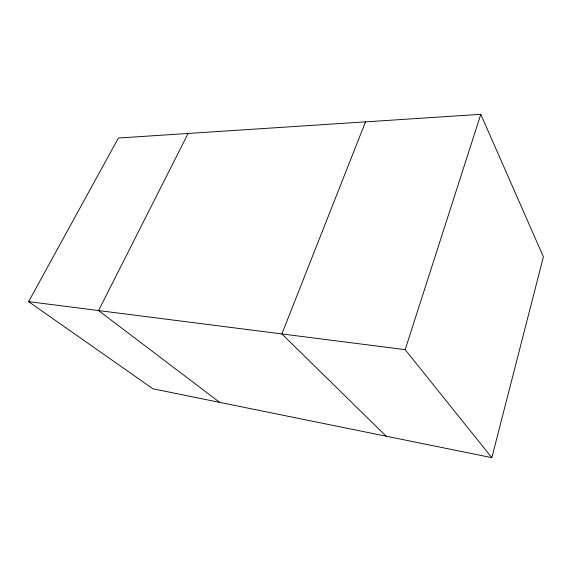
<?xml version="1.0" encoding="UTF-8"?>
<svg xmlns="http://www.w3.org/2000/svg" width="572" height="572" viewBox="0 0 572 572"><rect width="100%" height="100%" fill="white"/><g stroke="black" fill="none" stroke-linecap="round" stroke-linejoin="round"><path stroke-width="0.86" d="M491.834 457.679L543.4 256.821L480.787 114.321L118.397 138.024L28.6 301.637L152.981 388.817L491.834 457.679L405.176 349.649L28.6 301.637M405.176 349.649L480.787 114.321M365.515 121.857L281.867 333.926L386.15 436.2M188.109 133.462L98.57 310.56L219.691 402.373"/></g></svg>
